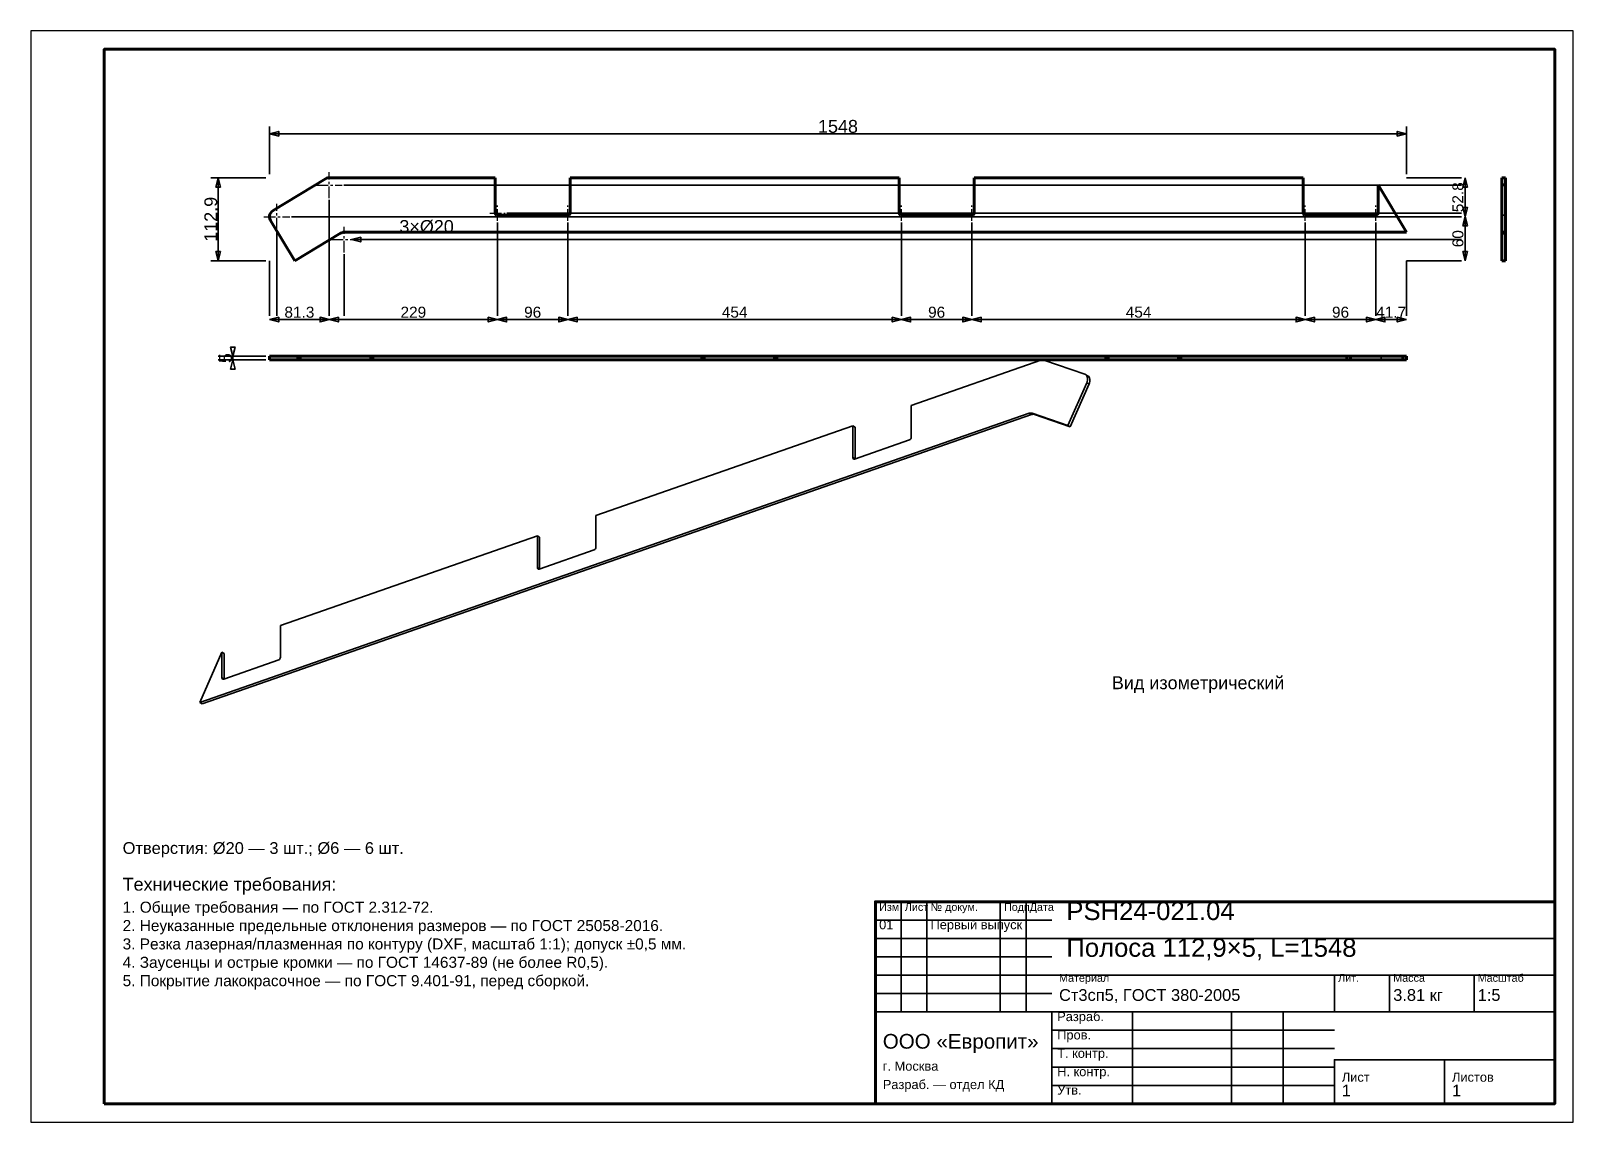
# Model space of a CAD drawing. Header units: millimetres. Extents: x 0 to 420, y 0 to 297.
import ezdxf
from ezdxf.enums import TextEntityAlignment as Align

# ---------------------------------------------------------------- set-up
doc = ezdxf.new("R2010")
doc.units = ezdxf.units.MM
doc.linetypes.add('CENTER', pattern=[5.08, 3.175, -0.635, 0.635, -0.635])
doc.linetypes.add('DASHED', pattern=[1.524, 1.27, -0.254])
doc.styles.add('GOST', font='Arial')

msp = doc.modelspace()

# ---------------------------------------------------------------- linework, layer by layer
at = {"color": 7, "lineweight": 35}
for p, q in [((65, 258), (65, 271)), ((65, 269), (374.6, 269)), ((374.6, 258), (374.6, 271)), ((64, 257), (49, 257)), ((51, 234.43), (51, 257)), ((374.6, 257), (389.6, 257)), ((389.6, 257), (388.6, 257)), ((390.6, 246.43), (390.6, 257)), ((85.26, 255), (389.6, 255)), ((81.26, 251), (81.26, 219.43)), ((70.99, 246.43), (389.6, 246.43)), ((127.06, 244.8), (127.06, 219.43)), ((129.66, 247.4), (389.6, 247.4)), ((146.26, 244.8), (146.26, 219.43)), ((148.86, 247.4), (389.6, 247.4)), ((237.06, 244.8), (237.06, 219.43)), ((239.66, 247.4), (389.6, 247.4)), ((256.26, 244.8), (256.26, 219.43)), ((258.86, 247.4), (389.6, 247.4)), ((347.06, 244.8), (347.06, 219.43)), ((349.66, 247.4), (389.6, 247.4)), ((366.26, 244.8), (366.26, 219.43)), ((368.86, 247.4), (389.6, 247.4)), ((389.6, 246.43), (388.6, 246.43)), ((389.6, 246.43), (388.6, 246.43)), ((390.6, 234.43), (390.6, 246.43)), ((66.99, 242.43), (66.99, 219.43)), ((87.36, 240.2), (99.36, 240.2)), ((89.36, 240.2), (389.6, 240.2)), ((99.36, 240.2), (104.36, 240.2)), ((85.36, 236.2), (85.36, 219.43)), ((64, 234.43), (49, 234.43)), ((65, 234.43), (65, 219.43)), ((374.6, 234.43), (374.6, 219.43)), ((374.6, 234.43), (389.6, 234.43)), ((389.6, 234.43), (388.6, 234.43)), ((65, 219.43), (65, 220.43)), ((65, 218.43), (81.26, 218.43)), ((81.26, 219.43), (81.26, 220.43)), ((81.26, 219.43), (81.26, 220.43)), ((81.26, 218.43), (127.06, 218.43)), ((127.06, 219.43), (127.06, 220.43)), ((127.06, 219.43), (127.06, 220.43)), ((127.06, 218.43), (146.26, 218.43)), ((146.26, 219.43), (146.26, 220.43)), ((146.26, 219.43), (146.26, 220.43)), ((146.26, 218.43), (237.06, 218.43)), ((237.06, 219.43), (237.06, 220.43)), ((237.06, 219.43), (237.06, 220.43)), ((237.06, 218.43), (256.26, 218.43)), ((256.26, 219.43), (256.26, 220.43)), ((256.26, 219.43), (256.26, 220.43)), ((256.26, 218.43), (347.06, 218.43)), ((347.06, 219.43), (347.06, 220.43)), ((347.06, 219.43), (347.06, 220.43)), ((347.06, 218.43), (366.26, 218.43)), ((366.26, 219.43), (366.26, 220.43)), ((366.26, 219.43), (366.26, 220.43)), ((366.26, 218.43), (374.6, 218.43)), ((374.6, 219.43), (374.6, 220.43)), ((64, 208.43), (51, 208.43)), ((64, 207.43), (51, 207.43)), ((55, 207.43), (55, 208.43)), ((237, 30), (237, 60)), ((244, 30), (244, 60)), ((264, 30), (264, 60)), ((271, 30), (271, 60)), ((230, 55), (278, 55)), ((230, 50), (278, 50)), ((278, 50), (415, 50)), ((230, 45), (278, 45)), ((230, 40), (278, 40)), ((278, 40), (415, 40)), ((355, 30), (355, 40)), ((370, 30), (370, 40)), ((393, 30), (393, 40)), ((230, 35), (278, 35)), ((230, 30), (278, 30)), ((278, 30), (415, 30)), ((300, 5), (300, 30)), ((327, 5), (327, 30)), ((341, 5), (341, 30)), ((278, 25), (355, 25)), ((278, 20), (355, 20)), ((355, 17), (415, 17)), ((278, 15), (355, 15)), ((278, 10), (355, 10))]:
    msp.add_line(p, q, dxfattribs=at)
at = {"color": 1, "lineweight": 70}
for p, q in [((80.23, 256.71), (65.96, 248.14)), ((80.55, 256.87), (80.23, 256.71)), ((80.9, 256.97), (80.55, 256.87)), ((81.26, 257), (80.9, 256.97)), ((126.46, 257), (81.26, 257)), ((126.46, 257), (126.46, 247.4)), ((236.46, 257), (146.86, 257)), ((146.86, 247.4), (146.86, 257)), ((236.46, 257), (236.46, 247.4)), ((256.86, 247.4), (256.86, 257)), ((346.46, 257), (256.86, 257)), ((346.46, 257), (346.46, 247.4)), ((400.6, 257), (400.6, 255.08)), ((401.6, 257), (400.6, 257)), ((401.6, 255.08), (401.6, 257)), ((366.86, 247.4), (366.86, 255.08)), ((374.6, 242.2), (366.86, 255.08)), ((400.6, 255.08), (401.6, 255.08)), ((400.6, 242.2), (400.6, 255.08)), ((401.6, 242.2), (401.6, 255.08)), ((65.61, 247.87), (65.32, 247.52)), ((65.96, 248.14), (65.61, 247.87)), ((65.01, 246.69), (65, 246.24)), ((65, 246.24), (65.09, 245.8)), ((65.12, 247.13), (65.01, 246.69)), ((65.09, 245.8), (65.28, 245.4)), ((65.32, 247.52), (65.12, 247.13)), ((65.28, 245.4), (71.87, 234.43)), ((126.51, 247.17), (126.46, 247.4)), ((126.64, 246.98), (126.51, 247.17)), ((126.83, 246.85), (126.64, 246.98)), ((127.06, 246.8), (126.83, 246.85)), ((127.06, 246.8), (146.26, 246.8)), ((146.49, 246.85), (146.26, 246.8)), ((146.68, 246.98), (146.49, 246.85)), ((146.81, 247.17), (146.68, 246.98)), ((146.86, 247.4), (146.81, 247.17)), ((236.51, 247.17), (236.46, 247.4)), ((236.64, 246.98), (236.51, 247.17)), ((236.83, 246.85), (236.64, 246.98)), ((237.06, 246.8), (236.83, 246.85)), ((237.06, 246.8), (256.26, 246.8)), ((256.49, 246.85), (256.26, 246.8)), ((256.68, 246.98), (256.49, 246.85)), ((256.81, 247.17), (256.68, 246.98)), ((256.86, 247.4), (256.81, 247.17)), ((346.51, 247.17), (346.46, 247.4)), ((346.64, 246.98), (346.51, 247.17)), ((346.83, 246.85), (346.64, 246.98)), ((347.06, 246.8), (346.83, 246.85)), ((347.06, 246.8), (366.26, 246.8)), ((366.49, 246.85), (366.26, 246.8)), ((366.68, 246.98), (366.49, 246.85)), ((366.81, 247.17), (366.68, 246.98)), ((366.86, 247.4), (366.81, 247.17)), ((71.87, 234.43), (84.33, 241.91)), ((84.33, 241.91), (84.66, 242.07)), ((84.66, 242.07), (85, 242.17)), ((85, 242.17), (85.36, 242.2)), ((85.36, 242.2), (374.6, 242.2)), ((400.6, 242.19), (400.6, 242.2)), ((400.6, 242.2), (400.6, 242.2)), ((401.6, 242.2), (400.6, 242.2)), ((400.6, 242.18), (400.6, 242.19)), ((400.6, 242.19), (400.6, 242.19)), ((400.6, 242.16), (400.6, 242.18)), ((400.6, 242.15), (400.6, 242.16)), ((400.6, 242.13), (400.6, 242.15)), ((400.6, 242.11), (400.6, 242.13)), ((400.6, 242.08), (400.6, 242.11)), ((400.6, 242.05), (400.6, 242.08)), ((400.6, 242.02), (400.6, 242.05)), ((400.6, 241.99), (400.6, 242.02)), ((400.6, 241.95), (400.6, 241.99)), ((400.6, 241.91), (400.6, 241.95)), ((400.6, 234.43), (400.6, 241.91)), ((401.6, 241.91), (400.6, 241.91)), ((401.6, 242.2), (401.6, 242.2)), ((401.6, 242.2), (401.6, 242.19)), ((401.6, 242.19), (401.6, 242.19)), ((401.6, 242.19), (401.6, 242.18)), ((401.6, 242.18), (401.6, 242.16)), ((401.6, 242.16), (401.6, 242.15)), ((401.6, 242.15), (401.6, 242.13)), ((401.6, 242.13), (401.6, 242.11)), ((401.6, 242.11), (401.6, 242.08)), ((401.6, 242.08), (401.6, 242.05)), ((401.6, 242.05), (401.6, 242.02)), ((401.6, 242.02), (401.6, 241.99)), ((401.6, 241.99), (401.6, 241.95)), ((401.6, 241.95), (401.6, 241.91)), ((401.6, 234.43), (401.6, 241.91)), ((401.6, 234.43), (400.6, 234.43)), ((65, 207.43), (65, 208.43)), ((65, 208.43), (72.74, 208.43)), ((65, 207.43), (72.74, 207.43)), ((72.74, 208.43), (72.74, 208.43)), ((72.74, 208.43), (72.75, 208.43)), ((72.74, 208.43), (72.74, 207.43)), ((72.75, 207.43), (72.74, 207.43)), ((72.74, 207.43), (72.74, 207.43)), ((72.75, 208.43), (72.77, 208.43)), ((72.77, 207.43), (72.75, 207.43)), ((72.77, 208.43), (72.8, 208.43)), ((72.8, 207.43), (72.77, 207.43)), ((72.8, 208.43), (72.83, 208.43)), ((72.83, 207.43), (72.8, 207.43)), ((72.83, 208.43), (72.87, 208.43)), ((72.87, 207.43), (72.83, 207.43)), ((72.87, 208.43), (72.91, 208.43)), ((72.91, 207.43), (72.87, 207.43)), ((72.91, 208.43), (72.96, 208.43)), ((72.96, 207.43), (72.91, 207.43)), ((72.96, 208.43), (73.02, 208.43)), ((73.02, 207.43), (72.96, 207.43)), ((73.02, 208.43), (73.08, 208.43)), ((73.08, 207.43), (73.02, 207.43)), ((73.08, 208.43), (73.14, 208.43)), ((73.14, 207.43), (73.08, 207.43)), ((73.14, 208.43), (73.2, 208.43)), ((73.2, 207.43), (73.14, 207.43)), ((73.2, 208.43), (73.27, 208.43)), ((73.27, 207.43), (73.2, 207.43)), ((73.27, 208.43), (73.34, 208.43)), ((73.34, 207.43), (73.27, 207.43)), ((92.54, 208.43), (73.34, 208.43)), ((73.34, 208.43), (73.34, 207.43)), ((73.34, 207.43), (92.54, 207.43)), ((92.54, 208.43), (92.61, 208.43)), ((92.54, 207.43), (92.54, 208.43)), ((92.61, 207.43), (92.54, 207.43)), ((92.61, 208.43), (92.67, 208.43)), ((92.67, 207.43), (92.61, 207.43)), ((92.67, 208.43), (92.74, 208.43)), ((92.74, 207.43), (92.67, 207.43)), ((92.74, 208.43), (92.8, 208.43)), ((92.8, 207.43), (92.74, 207.43)), ((92.8, 208.43), (92.86, 208.43)), ((92.86, 207.43), (92.8, 207.43)), ((92.86, 208.43), (92.91, 208.43)), ((92.91, 207.43), (92.86, 207.43)), ((92.91, 208.43), (92.96, 208.43)), ((92.96, 207.43), (92.91, 207.43)), ((92.96, 208.43), (93.01, 208.43)), ((93.01, 207.43), (92.96, 207.43)), ((93.01, 208.43), (93.05, 208.43)), ((93.05, 207.43), (93.01, 207.43)), ((93.05, 208.43), (93.08, 208.43)), ((93.08, 207.43), (93.05, 207.43)), ((93.08, 208.43), (93.1, 208.43)), ((93.1, 207.43), (93.08, 207.43)), ((93.1, 208.43), (93.12, 208.43)), ((93.12, 207.43), (93.1, 207.43)), ((93.12, 208.43), (93.13, 208.43)), ((93.13, 207.43), (93.12, 207.43)), ((93.13, 208.43), (93.14, 208.43)), ((93.14, 207.43), (93.13, 207.43)), ((93.14, 207.43), (93.14, 208.43)), ((93.14, 208.43), (182.74, 208.43)), ((93.14, 207.43), (182.74, 207.43)), ((182.74, 208.43), (182.74, 208.43)), ((182.74, 208.43), (182.75, 208.43)), ((182.74, 208.43), (182.74, 207.43)), ((182.75, 207.43), (182.74, 207.43)), ((182.74, 207.43), (182.74, 207.43)), ((182.75, 208.43), (182.77, 208.43)), ((182.77, 207.43), (182.75, 207.43)), ((182.77, 208.43), (182.8, 208.43)), ((182.8, 207.43), (182.77, 207.43)), ((182.8, 208.43), (182.83, 208.43)), ((182.83, 207.43), (182.8, 207.43)), ((182.83, 208.43), (182.87, 208.43)), ((182.87, 207.43), (182.83, 207.43)), ((182.87, 208.43), (182.91, 208.43)), ((182.91, 207.43), (182.87, 207.43)), ((182.91, 208.43), (182.96, 208.43)), ((182.96, 207.43), (182.91, 207.43)), ((182.96, 208.43), (183.02, 208.43)), ((183.02, 207.43), (182.96, 207.43)), ((183.02, 208.43), (183.08, 208.43)), ((183.08, 207.43), (183.02, 207.43)), ((183.08, 208.43), (183.14, 208.43)), ((183.14, 207.43), (183.08, 207.43)), ((183.14, 208.43), (183.2, 208.43)), ((183.2, 207.43), (183.14, 207.43)), ((183.2, 208.43), (183.27, 208.43)), ((183.27, 207.43), (183.2, 207.43)), ((183.27, 208.43), (183.34, 208.43)), ((183.34, 207.43), (183.27, 207.43)), ((202.54, 208.43), (183.34, 208.43)), ((183.34, 208.43), (183.34, 207.43)), ((183.34, 207.43), (202.54, 207.43)), ((202.54, 208.43), (202.61, 208.43)), ((202.54, 207.43), (202.54, 208.43)), ((202.61, 207.43), (202.54, 207.43)), ((202.61, 208.43), (202.67, 208.43)), ((202.67, 207.43), (202.61, 207.43)), ((202.67, 208.43), (202.74, 208.43)), ((202.74, 207.43), (202.67, 207.43)), ((202.74, 208.43), (202.8, 208.43)), ((202.8, 207.43), (202.74, 207.43)), ((202.8, 208.43), (202.86, 208.43)), ((202.86, 207.43), (202.8, 207.43)), ((202.86, 208.43), (202.91, 208.43)), ((202.91, 207.43), (202.86, 207.43)), ((202.91, 208.43), (202.96, 208.43)), ((202.96, 207.43), (202.91, 207.43)), ((202.96, 208.43), (203.01, 208.43)), ((203.01, 207.43), (202.96, 207.43)), ((203.01, 208.43), (203.05, 208.43)), ((203.05, 207.43), (203.01, 207.43)), ((203.05, 208.43), (203.08, 208.43)), ((203.08, 207.43), (203.05, 207.43)), ((203.08, 208.43), (203.1, 208.43)), ((203.1, 207.43), (203.08, 207.43)), ((203.1, 208.43), (203.12, 208.43)), ((203.12, 207.43), (203.1, 207.43)), ((203.12, 208.43), (203.13, 208.43)), ((203.13, 207.43), (203.12, 207.43)), ((203.13, 208.43), (203.14, 208.43)), ((203.14, 207.43), (203.13, 207.43)), ((203.14, 207.43), (203.14, 208.43)), ((203.14, 208.43), (292.74, 208.43)), ((203.14, 207.43), (292.74, 207.43)), ((292.74, 208.43), (292.74, 207.43)), ((292.74, 208.43), (292.74, 208.43)), ((292.74, 208.43), (292.75, 208.43)), ((292.75, 207.43), (292.74, 207.43)), ((292.74, 207.43), (292.74, 207.43)), ((292.75, 208.43), (292.77, 208.43)), ((292.77, 207.43), (292.75, 207.43)), ((292.77, 208.43), (292.8, 208.43)), ((292.8, 207.43), (292.77, 207.43)), ((292.8, 208.43), (292.83, 208.43)), ((292.83, 207.43), (292.8, 207.43)), ((292.83, 208.43), (292.87, 208.43)), ((292.87, 207.43), (292.83, 207.43)), ((292.87, 208.43), (292.91, 208.43)), ((292.91, 207.43), (292.87, 207.43)), ((292.91, 208.43), (292.96, 208.43)), ((292.96, 207.43), (292.91, 207.43)), ((292.96, 208.43), (293.02, 208.43)), ((293.02, 207.43), (292.96, 207.43)), ((293.02, 208.43), (293.08, 208.43)), ((293.08, 207.43), (293.02, 207.43)), ((293.08, 208.43), (293.14, 208.43)), ((293.14, 207.43), (293.08, 207.43)), ((293.14, 208.43), (293.2, 208.43)), ((293.2, 207.43), (293.14, 207.43)), ((293.2, 208.43), (293.27, 208.43)), ((293.27, 207.43), (293.2, 207.43)), ((293.27, 208.43), (293.34, 208.43)), ((293.34, 207.43), (293.27, 207.43)), ((312.54, 208.43), (293.34, 208.43)), ((293.34, 208.43), (293.34, 207.43)), ((293.34, 207.43), (312.54, 207.43)), ((312.54, 208.43), (312.61, 208.43)), ((312.54, 207.43), (312.54, 208.43)), ((312.61, 207.43), (312.54, 207.43)), ((312.61, 208.43), (312.67, 208.43)), ((312.67, 207.43), (312.61, 207.43)), ((312.67, 208.43), (312.74, 208.43)), ((312.74, 207.43), (312.67, 207.43)), ((312.74, 208.43), (312.8, 208.43)), ((312.8, 207.43), (312.74, 207.43)), ((312.8, 208.43), (312.86, 208.43)), ((312.86, 207.43), (312.8, 207.43)), ((312.86, 208.43), (312.91, 208.43)), ((312.91, 207.43), (312.86, 207.43)), ((312.91, 208.43), (312.96, 208.43)), ((312.96, 207.43), (312.91, 207.43)), ((312.96, 208.43), (313.01, 208.43)), ((313.01, 207.43), (312.96, 207.43)), ((313.01, 208.43), (313.05, 208.43)), ((313.05, 207.43), (313.01, 207.43)), ((313.05, 208.43), (313.08, 208.43)), ((313.08, 207.43), (313.05, 207.43)), ((313.08, 208.43), (313.1, 208.43)), ((313.1, 207.43), (313.08, 207.43)), ((313.1, 208.43), (313.12, 208.43)), ((313.12, 207.43), (313.1, 207.43)), ((313.12, 208.43), (313.13, 208.43)), ((313.13, 207.43), (313.12, 207.43)), ((313.13, 208.43), (313.14, 208.43)), ((313.14, 207.43), (313.13, 207.43)), ((313.14, 207.43), (313.14, 208.43)), ((313.14, 208.43), (358.34, 208.43)), ((313.14, 207.43), (358.34, 207.43)), ((358.34, 208.43), (358.42, 208.43)), ((358.34, 207.43), (358.34, 208.43)), ((358.42, 207.43), (358.34, 207.43)), ((358.42, 208.43), (358.49, 208.43)), ((358.49, 207.43), (358.42, 207.43)), ((358.49, 208.43), (358.57, 208.43)), ((358.57, 207.43), (358.49, 207.43)), ((358.57, 208.43), (358.65, 208.43)), ((358.65, 207.43), (358.57, 207.43)), ((358.65, 208.43), (358.72, 208.43)), ((358.72, 207.43), (358.65, 207.43)), ((358.72, 208.43), (358.8, 208.43)), ((358.8, 207.43), (358.72, 207.43)), ((358.8, 208.43), (358.87, 208.43)), ((358.87, 207.43), (358.8, 207.43)), ((358.87, 208.43), (358.95, 208.43)), ((358.95, 207.43), (358.87, 207.43)), ((358.95, 208.43), (359.02, 208.43)), ((359.02, 207.43), (358.95, 207.43)), ((359.02, 208.43), (359.09, 208.43)), ((359.09, 207.43), (359.02, 207.43)), ((359.09, 208.43), (359.16, 208.43)), ((359.16, 207.43), (359.09, 207.43)), ((359.16, 208.43), (359.23, 208.43)), ((359.23, 207.43), (359.16, 207.43)), ((359.23, 208.43), (359.3, 208.43)), ((359.3, 207.43), (359.23, 207.43)), ((359.3, 208.43), (359.37, 208.43)), ((359.37, 207.43), (359.3, 207.43)), ((359.37, 208.43), (373.64, 208.43)), ((359.37, 208.43), (359.37, 207.43)), ((359.37, 207.43), (373.64, 207.43)), ((373.64, 208.43), (373.76, 208.43)), ((373.64, 207.43), (373.64, 208.43)), ((373.76, 207.43), (373.64, 207.43)), ((373.76, 208.43), (373.88, 208.43)), ((373.88, 207.43), (373.76, 207.43)), ((373.88, 208.43), (373.99, 208.43)), ((373.99, 207.43), (373.88, 207.43)), ((373.99, 208.43), (374.09, 208.43)), ((374.09, 207.43), (373.99, 207.43)), ((374.09, 208.43), (374.18, 208.43)), ((374.18, 207.43), (374.09, 207.43)), ((374.18, 208.43), (374.27, 208.43)), ((374.27, 207.43), (374.18, 207.43)), ((374.27, 208.43), (374.35, 208.43)), ((374.35, 207.43), (374.27, 207.43)), ((374.35, 208.43), (374.41, 208.43)), ((374.41, 207.43), (374.35, 207.43)), ((374.41, 208.43), (374.47, 208.43)), ((374.47, 207.43), (374.41, 207.43)), ((374.47, 208.43), (374.52, 208.43)), ((374.52, 207.43), (374.47, 207.43)), ((374.52, 208.43), (374.56, 208.43)), ((374.56, 207.43), (374.52, 207.43)), ((374.56, 208.43), (374.58, 208.43)), ((374.58, 207.43), (374.56, 207.43)), ((374.58, 208.43), (374.6, 208.43)), ((374.6, 207.43), (374.58, 207.43)), ((374.6, 208.43), (374.61, 208.43)), ((374.61, 207.43), (374.6, 207.43)), ((374.61, 207.43), (374.61, 208.43))]:
    msp.add_line(p, q, dxfattribs=at)
at = {"color": 5, "linetype": 'DASHED', "lineweight": 35}
for p, q in [((80.23, 256.71), (65.96, 248.14)), ((80.23, 256.71), (80.55, 256.87)), ((80.55, 256.87), (80.9, 256.97)), ((80.9, 256.97), (81.26, 257)), ((126.46, 257), (81.26, 257)), ((126.46, 247.4), (126.46, 257)), ((236.46, 257), (146.86, 257)), ((146.86, 257), (146.86, 247.4)), ((236.46, 247.4), (236.46, 257)), ((256.86, 257), (256.86, 247.4)), ((346.46, 257), (256.86, 257)), ((346.46, 247.4), (346.46, 257)), ((400.6, 257), (400.6, 247.4)), ((401.6, 257), (400.6, 257)), ((400.6, 257), (401.6, 257)), ((400.6, 247.4), (400.6, 257)), ((400.6, 257), (401.6, 257)), ((400.6, 257), (400.6, 247.4)), ((401.6, 257), (400.6, 257)), ((400.6, 247.4), (400.6, 257)), ((401.6, 257), (400.6, 257)), ((400.6, 257), (400.6, 257)), ((400.6, 257), (400.6, 256.99)), ((400.6, 256.99), (400.6, 256.99)), ((400.6, 256.99), (400.6, 256.98)), ((400.6, 256.98), (400.6, 256.96)), ((400.6, 256.96), (400.6, 256.95)), ((400.6, 256.95), (400.6, 256.93)), ((400.6, 256.93), (400.6, 256.91)), ((400.6, 256.91), (400.6, 256.88)), ((400.6, 256.88), (400.6, 256.85)), ((400.6, 256.85), (400.6, 256.82)), ((400.6, 256.82), (400.6, 256.79)), ((400.6, 256.79), (400.6, 256.75)), ((400.6, 256.75), (400.6, 256.71)), ((400.6, 256.71), (400.6, 248.14)), ((401.6, 247.4), (401.6, 257)), ((401.6, 257), (401.6, 247.4)), ((401.6, 257), (401.6, 247.4)), ((401.6, 247.4), (401.6, 257)), ((401.6, 256.99), (401.6, 257)), ((401.6, 257), (401.6, 257)), ((401.6, 256.98), (401.6, 256.99)), ((401.6, 256.99), (401.6, 256.99)), ((401.6, 256.96), (401.6, 256.98)), ((401.6, 256.95), (401.6, 256.96)), ((401.6, 256.93), (401.6, 256.95)), ((401.6, 256.91), (401.6, 256.93)), ((401.6, 256.88), (401.6, 256.91)), ((401.6, 256.85), (401.6, 256.88)), ((401.6, 256.82), (401.6, 256.85)), ((401.6, 256.79), (401.6, 256.82)), ((401.6, 256.75), (401.6, 256.79)), ((401.6, 256.71), (401.6, 256.75)), ((401.6, 256.71), (401.6, 248.14)), ((366.86, 255.08), (366.86, 247.4)), ((374.6, 242.2), (366.86, 255.08)), ((400.6, 255.08), (400.6, 247.4)), ((400.6, 247.4), (400.6, 255.08)), ((401.6, 247.4), (401.6, 255.08)), ((401.6, 255.08), (401.6, 247.4)), ((65.32, 247.52), (65.61, 247.87)), ((65.61, 247.87), (65.96, 248.14)), ((400.6, 248.14), (400.6, 248.02)), ((400.6, 248.02), (400.6, 247.87)), ((400.6, 247.87), (400.6, 247.7)), ((401.6, 248.02), (401.6, 248.14)), ((401.6, 247.87), (401.6, 248.02)), ((401.6, 247.7), (401.6, 247.87)), ((65, 246.24), (65.01, 246.69)), ((65.09, 245.8), (65, 246.24)), ((65.01, 246.69), (65.12, 247.13)), ((65.28, 245.4), (65.09, 245.8)), ((65.12, 247.13), (65.32, 247.52)), ((65.28, 245.4), (71.87, 234.43)), ((126.46, 247.4), (126.51, 247.17)), ((126.51, 247.17), (126.64, 246.98)), ((126.64, 246.98), (126.83, 246.85)), ((126.83, 246.85), (127.06, 246.8)), ((146.26, 246.8), (127.06, 246.8)), ((146.26, 246.8), (146.49, 246.85)), ((146.49, 246.85), (146.68, 246.98)), ((146.68, 246.98), (146.81, 247.17)), ((146.81, 247.17), (146.86, 247.4)), ((236.46, 247.4), (236.51, 247.17)), ((236.51, 247.17), (236.64, 246.98)), ((236.64, 246.98), (236.83, 246.85)), ((236.83, 246.85), (237.06, 246.8)), ((256.26, 246.8), (237.06, 246.8)), ((256.26, 246.8), (256.49, 246.85)), ((256.49, 246.85), (256.68, 246.98)), ((256.68, 246.98), (256.81, 247.17)), ((256.81, 247.17), (256.86, 247.4)), ((346.46, 247.4), (346.51, 247.17)), ((346.51, 247.17), (346.64, 246.98)), ((346.64, 246.98), (346.83, 246.85)), ((346.83, 246.85), (347.06, 246.8)), ((366.26, 246.8), (347.06, 246.8)), ((366.26, 246.8), (366.49, 246.85)), ((366.49, 246.85), (366.68, 246.98)), ((366.68, 246.98), (366.81, 247.17)), ((366.81, 247.17), (366.86, 247.4)), ((400.6, 247.7), (400.6, 247.52)), ((400.6, 247.52), (400.6, 247.33)), ((400.6, 247.33), (400.6, 247.4)), ((400.6, 247.4), (400.6, 247.33)), ((400.6, 247.33), (400.6, 247.4)), ((400.6, 247.4), (400.6, 247.33)), ((400.6, 247.33), (400.6, 247.4)), ((400.6, 247.4), (400.6, 247.33)), ((400.6, 247.27), (400.6, 247.33)), ((400.6, 247.33), (400.6, 247.27)), ((400.6, 247.27), (400.6, 247.33)), ((400.6, 247.33), (400.6, 247.27)), ((400.6, 247.27), (400.6, 247.33)), ((400.6, 247.33), (400.6, 247.27)), ((400.6, 247.33), (400.6, 247.13)), ((400.6, 247.2), (400.6, 247.27)), ((400.6, 247.27), (400.6, 247.2)), ((400.6, 247.2), (400.6, 247.27)), ((400.6, 247.27), (400.6, 247.2)), ((400.6, 247.2), (400.6, 247.27)), ((400.6, 247.27), (400.6, 247.2)), ((400.6, 247.14), (400.6, 247.2)), ((400.6, 247.2), (400.6, 247.14)), ((400.6, 247.14), (400.6, 247.2)), ((400.6, 247.2), (400.6, 247.14)), ((400.6, 247.14), (400.6, 247.2)), ((400.6, 247.2), (400.6, 247.14)), ((400.6, 247.08), (400.6, 247.14)), ((400.6, 247.14), (400.6, 247.08)), ((400.6, 247.08), (400.6, 247.14)), ((400.6, 247.14), (400.6, 247.08)), ((400.6, 247.08), (400.6, 247.14)), ((400.6, 247.14), (400.6, 247.08)), ((400.6, 247.13), (400.6, 246.91)), ((400.6, 247.03), (400.6, 247.08)), ((400.6, 247.08), (400.6, 247.03)), ((400.6, 247.03), (400.6, 247.08)), ((400.6, 247.08), (400.6, 247.03)), ((400.6, 247.03), (400.6, 247.08)), ((400.6, 247.08), (400.6, 247.03)), ((400.6, 246.98), (400.6, 247.03)), ((400.6, 247.03), (400.6, 246.98)), ((400.6, 246.98), (400.6, 247.03)), ((400.6, 247.03), (400.6, 246.98)), ((400.6, 246.98), (400.6, 247.03)), ((400.6, 247.03), (400.6, 246.98)), ((400.6, 246.93), (400.6, 246.98)), ((400.6, 246.98), (400.6, 246.93)), ((400.6, 246.93), (400.6, 246.98)), ((400.6, 246.98), (400.6, 246.93)), ((400.6, 246.93), (400.6, 246.98)), ((400.6, 246.98), (400.6, 246.93)), ((400.6, 246.89), (400.6, 246.93)), ((400.6, 246.93), (400.6, 246.89)), ((400.6, 246.89), (400.6, 246.93)), ((400.6, 246.93), (400.6, 246.89)), ((400.6, 246.89), (400.6, 246.93)), ((400.6, 246.93), (400.6, 246.89)), ((400.6, 246.91), (400.6, 246.69)), ((400.6, 246.86), (400.6, 246.89)), ((400.6, 246.89), (400.6, 246.86)), ((400.6, 246.86), (400.6, 246.89)), ((400.6, 246.89), (400.6, 246.86)), ((400.6, 246.86), (400.6, 246.89)), ((400.6, 246.89), (400.6, 246.86)), ((400.6, 246.83), (400.6, 246.86)), ((400.6, 246.86), (400.6, 246.83)), ((400.6, 246.83), (400.6, 246.86)), ((400.6, 246.86), (400.6, 246.83)), ((400.6, 246.83), (400.6, 246.86)), ((400.6, 246.86), (400.6, 246.83)), ((400.6, 246.82), (400.6, 246.83)), ((400.6, 246.83), (400.6, 246.82)), ((400.6, 246.82), (400.6, 246.83)), ((400.6, 246.83), (400.6, 246.82)), ((400.6, 246.82), (400.6, 246.83)), ((400.6, 246.83), (400.6, 246.82)), ((400.6, 246.8), (400.6, 246.82)), ((400.6, 246.82), (400.6, 246.8)), ((400.6, 246.8), (400.6, 246.82)), ((400.6, 246.82), (400.6, 246.8)), ((400.6, 246.8), (400.6, 246.82)), ((400.6, 246.82), (400.6, 246.8)), ((401.6, 246.8), (400.6, 246.8)), ((400.6, 246.8), (400.6, 246.8)), ((400.6, 246.8), (401.6, 246.8)), ((400.6, 246.8), (400.6, 246.8)), ((401.6, 246.8), (400.6, 246.8)), ((400.6, 246.8), (400.6, 246.8)), ((400.6, 246.8), (401.6, 246.8)), ((400.6, 246.8), (400.6, 246.8)), ((401.6, 246.8), (400.6, 246.8)), ((400.6, 246.8), (400.6, 246.8)), ((400.6, 246.8), (401.6, 246.8)), ((400.6, 246.8), (400.6, 246.8)), ((400.6, 246.69), (400.6, 246.47)), ((400.6, 246.47), (400.6, 246.24)), ((400.6, 246.24), (400.6, 246.02)), ((400.6, 246.02), (400.6, 245.8)), ((400.6, 245.8), (400.6, 245.6)), ((400.6, 245.6), (400.6, 245.4)), ((400.6, 245.4), (400.6, 234.43)), ((401.6, 247.52), (401.6, 247.7)), ((401.6, 247.33), (401.6, 247.52)), ((401.6, 247.4), (401.6, 247.33)), ((401.6, 247.33), (401.6, 247.4)), ((401.6, 247.4), (401.6, 247.33)), ((401.6, 247.33), (401.6, 247.4)), ((401.6, 247.33), (401.6, 247.4)), ((401.6, 247.4), (401.6, 247.33)), ((401.6, 247.33), (401.6, 247.27)), ((401.6, 247.27), (401.6, 247.33)), ((401.6, 247.33), (401.6, 247.27)), ((401.6, 247.27), (401.6, 247.33)), ((401.6, 247.27), (401.6, 247.33)), ((401.6, 247.33), (401.6, 247.27)), ((401.6, 247.13), (401.6, 247.33)), ((401.6, 247.27), (401.6, 247.2)), ((401.6, 247.2), (401.6, 247.27)), ((401.6, 247.27), (401.6, 247.2)), ((401.6, 247.2), (401.6, 247.27)), ((401.6, 247.2), (401.6, 247.27)), ((401.6, 247.27), (401.6, 247.2)), ((401.6, 247.2), (401.6, 247.14)), ((401.6, 247.14), (401.6, 247.2)), ((401.6, 247.2), (401.6, 247.14)), ((401.6, 247.14), (401.6, 247.2)), ((401.6, 247.14), (401.6, 247.2)), ((401.6, 247.2), (401.6, 247.14)), ((401.6, 247.14), (401.6, 247.08)), ((401.6, 247.08), (401.6, 247.14)), ((401.6, 247.14), (401.6, 247.08)), ((401.6, 247.08), (401.6, 247.14)), ((401.6, 247.08), (401.6, 247.14)), ((401.6, 247.14), (401.6, 247.08)), ((401.6, 246.91), (401.6, 247.13)), ((401.6, 247.08), (401.6, 247.03)), ((401.6, 247.03), (401.6, 247.08)), ((401.6, 247.08), (401.6, 247.03)), ((401.6, 247.03), (401.6, 247.08)), ((401.6, 247.03), (401.6, 247.08)), ((401.6, 247.08), (401.6, 247.03)), ((401.6, 247.03), (401.6, 246.98)), ((401.6, 246.98), (401.6, 247.03)), ((401.6, 247.03), (401.6, 246.98)), ((401.6, 246.98), (401.6, 247.03)), ((401.6, 246.98), (401.6, 247.03)), ((401.6, 247.03), (401.6, 246.98)), ((401.6, 246.98), (401.6, 246.93)), ((401.6, 246.93), (401.6, 246.98)), ((401.6, 246.98), (401.6, 246.93)), ((401.6, 246.93), (401.6, 246.98)), ((401.6, 246.93), (401.6, 246.98)), ((401.6, 246.98), (401.6, 246.93)), ((401.6, 246.93), (401.6, 246.89)), ((401.6, 246.89), (401.6, 246.93)), ((401.6, 246.93), (401.6, 246.89)), ((401.6, 246.89), (401.6, 246.93)), ((401.6, 246.89), (401.6, 246.93)), ((401.6, 246.93), (401.6, 246.89)), ((401.6, 246.69), (401.6, 246.91)), ((401.6, 246.89), (401.6, 246.86)), ((401.6, 246.86), (401.6, 246.89)), ((401.6, 246.89), (401.6, 246.86)), ((401.6, 246.86), (401.6, 246.89)), ((401.6, 246.86), (401.6, 246.89)), ((401.6, 246.89), (401.6, 246.86)), ((401.6, 246.86), (401.6, 246.83)), ((401.6, 246.83), (401.6, 246.86)), ((401.6, 246.86), (401.6, 246.83)), ((401.6, 246.83), (401.6, 246.86)), ((401.6, 246.83), (401.6, 246.86)), ((401.6, 246.86), (401.6, 246.83)), ((401.6, 246.83), (401.6, 246.82)), ((401.6, 246.82), (401.6, 246.83)), ((401.6, 246.83), (401.6, 246.82)), ((401.6, 246.82), (401.6, 246.83)), ((401.6, 246.82), (401.6, 246.83)), ((401.6, 246.83), (401.6, 246.82)), ((401.6, 246.82), (401.6, 246.8)), ((401.6, 246.8), (401.6, 246.82)), ((401.6, 246.82), (401.6, 246.8)), ((401.6, 246.8), (401.6, 246.82)), ((401.6, 246.8), (401.6, 246.82)), ((401.6, 246.82), (401.6, 246.8)), ((401.6, 246.8), (401.6, 246.8)), ((401.6, 246.8), (401.6, 246.8)), ((401.6, 246.8), (401.6, 246.8)), ((401.6, 246.8), (401.6, 246.8)), ((401.6, 246.8), (401.6, 246.8)), ((401.6, 246.8), (401.6, 246.8)), ((401.6, 246.47), (401.6, 246.69)), ((401.6, 246.24), (401.6, 246.47)), ((401.6, 246.02), (401.6, 246.24)), ((401.6, 245.8), (401.6, 246.02)), ((401.6, 245.6), (401.6, 245.8)), ((401.6, 245.4), (401.6, 245.6)), ((401.6, 245.4), (401.6, 234.43)), ((71.87, 234.43), (84.33, 241.91)), ((84.66, 242.07), (84.33, 241.91)), ((85, 242.17), (84.66, 242.07)), ((85.36, 242.2), (85, 242.17)), ((85.36, 242.2), (374.6, 242.2)), ((400.6, 242.2), (401.6, 242.2)), ((354.23, 208.43), (65, 208.43)), ((354.23, 207.43), (65, 207.43)), ((72.74, 207.43), (72.74, 208.43)), ((93.14, 208.43), (93.14, 207.43)), ((182.74, 207.43), (182.74, 208.43)), ((203.14, 208.43), (203.14, 207.43)), ((292.74, 207.43), (292.74, 208.43)), ((313.14, 208.43), (313.14, 207.43)), ((354.31, 208.43), (354.23, 208.43)), ((354.23, 207.43), (354.31, 207.43)), ((354.39, 208.43), (354.31, 208.43)), ((354.31, 207.43), (354.39, 207.43)), ((354.47, 208.43), (354.39, 208.43)), ((354.39, 207.43), (354.47, 207.43)), ((354.54, 208.43), (354.47, 208.43)), ((354.47, 207.43), (354.54, 207.43)), ((354.62, 208.43), (354.54, 208.43)), ((354.54, 207.43), (354.62, 207.43)), ((354.69, 208.43), (354.62, 208.43)), ((354.62, 207.43), (354.69, 207.43)), ((354.77, 208.43), (354.69, 208.43)), ((354.69, 207.43), (354.77, 207.43)), ((354.84, 208.43), (354.77, 208.43)), ((354.77, 207.43), (354.84, 207.43)), ((354.92, 208.43), (354.84, 208.43)), ((354.84, 207.43), (354.92, 207.43)), ((354.99, 208.43), (354.92, 208.43)), ((354.92, 207.43), (354.99, 207.43)), ((355.06, 208.43), (354.99, 208.43)), ((354.99, 207.43), (355.06, 207.43)), ((355.13, 208.43), (355.06, 208.43)), ((355.06, 207.43), (355.13, 207.43)), ((355.2, 208.43), (355.13, 208.43)), ((355.13, 207.43), (355.2, 207.43)), ((355.26, 208.43), (355.2, 208.43)), ((355.2, 207.43), (355.26, 207.43)), ((367.73, 208.43), (355.26, 208.43)), ((367.73, 207.43), (355.26, 207.43)), ((367.73, 207.43), (367.73, 208.43)), ((374.32, 208.43), (367.73, 208.43)), ((374.32, 207.43), (367.73, 207.43)), ((374.36, 208.43), (374.32, 208.43)), ((374.32, 207.43), (374.36, 207.43)), ((374.39, 208.43), (374.36, 208.43)), ((374.36, 207.43), (374.39, 207.43)), ((374.43, 208.43), (374.39, 208.43)), ((374.39, 207.43), (374.43, 207.43)), ((374.46, 208.43), (374.43, 208.43)), ((374.43, 207.43), (374.46, 207.43)), ((374.49, 208.43), (374.46, 208.43)), ((374.46, 207.43), (374.49, 207.43)), ((374.51, 208.43), (374.49, 208.43)), ((374.49, 207.43), (374.51, 207.43)), ((374.53, 208.43), (374.51, 208.43)), ((374.51, 207.43), (374.53, 207.43)), ((374.55, 208.43), (374.53, 208.43)), ((374.53, 207.43), (374.55, 207.43)), ((374.57, 208.43), (374.55, 208.43)), ((374.55, 207.43), (374.57, 207.43)), ((374.58, 208.43), (374.57, 208.43)), ((374.57, 207.43), (374.58, 207.43)), ((374.59, 208.43), (374.58, 208.43)), ((374.58, 207.43), (374.59, 207.43)), ((374.6, 208.43), (374.59, 208.43)), ((374.59, 207.43), (374.6, 207.43)), ((374.61, 208.43), (374.6, 208.43)), ((374.6, 208.43), (374.6, 208.43)), ((374.6, 207.43), (374.6, 207.43)), ((374.6, 207.43), (374.61, 207.43))]:
    msp.add_line(p, q, dxfattribs=at)
at = {"color": 4, "linetype": 'CENTER', "lineweight": 25}
for p, q in [((81.26, 251.5), (81.26, 258.5)), ((77.76, 255), (84.76, 255)), ((66.99, 242.93), (66.99, 249.93)), ((127.06, 245.3), (127.06, 249.5)), ((146.26, 245.3), (146.26, 249.5)), ((237.06, 245.3), (237.06, 249.5)), ((256.26, 245.3), (256.26, 249.5)), ((347.06, 245.3), (347.06, 249.5)), ((366.26, 245.3), (366.26, 249.5)), ((63.49, 246.43), (70.49, 246.43)), ((85.36, 236.7), (85.36, 243.7)), ((124.96, 247.4), (129.16, 247.4)), ((144.16, 247.4), (148.36, 247.4)), ((234.96, 247.4), (239.16, 247.4)), ((254.16, 247.4), (258.36, 247.4)), ((344.96, 247.4), (349.16, 247.4)), ((364.16, 247.4), (368.36, 247.4)), ((81.86, 240.2), (88.86, 240.2))]:
    msp.add_line(p, q, dxfattribs=at)
at = {"color": 1, "lineweight": 35}
for p, q in [((239.76, 195.04), (275.06, 207.35)), ((275.27, 207.4), (275.06, 207.35)), ((275.48, 207.43), (275.27, 207.4)), ((275.68, 207.41), (275.48, 207.43)), ((275.86, 207.37), (275.68, 207.41)), ((275.86, 207.37), (287, 203.54)), ((287.16, 203.47), (287, 203.54)), ((287.36, 203.32), (287.16, 203.47)), ((287.16, 203.47), (287.78, 203.13)), ((287.53, 203.12), (287.36, 203.32)), ((287.66, 202.87), (287.53, 203.12)), ((287.73, 202.58), (287.66, 202.87)), ((287.66, 201.59), (287.74, 201.93)), ((287.76, 202.26), (287.73, 202.58)), ((287.74, 201.93), (287.76, 202.26)), ((287.78, 203.13), (287.99, 202.98)), ((287.99, 202.98), (288.16, 202.78)), ((288.16, 202.78), (288.28, 202.53)), ((288.28, 202.53), (288.36, 202.24)), ((288.36, 202.24), (288.39, 201.92)), ((288.39, 201.92), (288.36, 201.59)), ((287.54, 201.25), (282.39, 189.58)), ((288.16, 200.91), (283.02, 189.24)), ((287.54, 201.25), (287.66, 201.59)), ((288.16, 200.91), (287.54, 201.25)), ((288.29, 201.25), (288.16, 200.91)), ((288.36, 201.59), (288.29, 201.25)), ((239.76, 186.4), (239.76, 195.04)), ((271.85, 192.91), (46, 114.17)), ((272.48, 192.57), (46.62, 113.83)), ((153.87, 165.1), (223.83, 189.49)), ((223.83, 189.49), (223.83, 180.85)), ((224.46, 189.15), (223.83, 189.49)), ((224.46, 180.52), (224.46, 189.15)), ((271.85, 192.91), (272.06, 192.96)), ((272.48, 192.57), (271.85, 192.91)), ((272.06, 192.96), (272.27, 192.99)), ((272.27, 192.99), (272.47, 192.98)), ((272.47, 192.98), (272.66, 192.93)), ((272.69, 192.62), (272.48, 192.57)), ((282.39, 189.58), (272.66, 192.93)), ((272.66, 192.93), (273.28, 192.59)), ((272.9, 192.65), (272.69, 192.62)), ((273.09, 192.64), (272.9, 192.65)), ((273.28, 192.59), (273.09, 192.64)), ((283.02, 189.24), (273.28, 192.59)), ((282.39, 189.58), (283.02, 189.24)), ((224.3, 180.47), (239.29, 185.7)), ((239.47, 185.8), (239.29, 185.7)), ((239.63, 185.97), (239.47, 185.8)), ((239.73, 186.18), (239.63, 185.97)), ((239.76, 186.4), (239.73, 186.18)), ((223.88, 180.63), (223.83, 180.85)), ((223.83, 180.85), (224.44, 180.52)), ((224.02, 180.48), (223.88, 180.63)), ((224.15, 180.45), (224.02, 180.48)), ((224.3, 180.47), (224.15, 180.45)), ((153.87, 156.46), (153.87, 165.1)), ((67.97, 135.15), (137.94, 159.54)), ((137.94, 159.54), (137.94, 150.9)), ((138.56, 159.2), (137.94, 159.54)), ((138.41, 150.53), (153.4, 155.75)), ((138.56, 150.58), (138.56, 159.2)), ((153.58, 155.86), (153.4, 155.75)), ((153.73, 156.03), (153.58, 155.86)), ((153.83, 156.24), (153.73, 156.03)), ((153.87, 156.46), (153.83, 156.24)), ((137.99, 150.68), (137.94, 150.9)), ((137.94, 150.9), (138.54, 150.57)), ((138.12, 150.54), (137.99, 150.68)), ((138.25, 150.5), (138.12, 150.54)), ((138.41, 150.53), (138.25, 150.5)), ((67.97, 126.51), (67.97, 135.15)), ((46, 114.17), (52.04, 127.87)), ((52.04, 127.87), (52.04, 120.96)), ((52.67, 127.53), (52.04, 127.87)), ((52.67, 120.64), (52.67, 127.53)), ((67.83, 126.08), (67.68, 125.91)), ((67.94, 126.29), (67.83, 126.08)), ((67.97, 126.51), (67.94, 126.29)), ((52.51, 120.58), (67.5, 125.81)), ((67.68, 125.91), (67.5, 125.81)), ((52.09, 120.74), (52.04, 120.96)), ((52.04, 120.96), (52.65, 120.63)), ((52.22, 120.6), (52.09, 120.74)), ((52.36, 120.56), (52.22, 120.6)), ((52.51, 120.58), (52.36, 120.56)), ((46, 114.17), (46.62, 113.83))]:
    msp.add_line(p, q, dxfattribs=at)
at = {"color": 7, "lineweight": 25}
msp.add_lwpolyline([(0, 0), (420, 0), (420, 297), (0, 297)], close=True, dxfattribs=at)
at = {"color": 7, "lineweight": 70}
for points in [[(20, 5), (415, 5), (415, 292), (20, 292)], [(230, 5), (415, 5), (415, 60), (230, 60)]]:
    msp.add_lwpolyline(points, close=True, dxfattribs=at)
at = {"color": 7, "lineweight": 35}
for points in [[(65, 269), (67.5, 268.38), (67.5, 269.62)], [(374.6, 269), (372.1, 269.62), (372.1, 268.38)], [(51, 257), (50.38, 254.5), (51.62, 254.5)], [(390.6, 257), (389.97, 254.5), (391.22, 254.5)], [(390.6, 246.43), (391.22, 248.93), (389.97, 248.93)], [(390.6, 246.43), (389.97, 243.93), (391.22, 243.93)], [(87.36, 240.2), (89.86, 239.58), (89.86, 240.83)], [(51, 234.43), (51.62, 236.93), (50.38, 236.93)], [(390.6, 234.43), (391.22, 236.93), (389.97, 236.93)], [(65, 218.43), (67.5, 217.8), (67.5, 219.05)], [(81.26, 218.43), (78.76, 219.05), (78.76, 217.8)], [(81.26, 218.43), (83.76, 217.8), (83.76, 219.05)], [(127.06, 218.43), (124.56, 219.05), (124.56, 217.8)], [(127.06, 218.43), (129.56, 217.8), (129.56, 219.05)], [(146.26, 218.43), (143.76, 219.05), (143.76, 217.8)], [(146.26, 218.43), (148.76, 217.8), (148.76, 219.05)], [(237.06, 218.43), (234.56, 219.05), (234.56, 217.8)], [(237.06, 218.43), (239.56, 217.8), (239.56, 219.05)], [(256.26, 218.43), (253.76, 219.05), (253.76, 217.8)], [(256.26, 218.43), (258.76, 217.8), (258.76, 219.05)], [(347.06, 218.43), (344.56, 219.05), (344.56, 217.8)], [(347.06, 218.43), (349.56, 217.8), (349.56, 219.05)], [(366.26, 218.43), (363.76, 219.05), (363.76, 217.8)], [(366.26, 218.43), (368.76, 217.8), (368.76, 219.05)], [(374.6, 218.43), (372.1, 219.05), (372.1, 217.8)], [(55, 208.43), (55.62, 210.93), (54.38, 210.93)], [(55, 207.43), (54.38, 204.93), (55.62, 204.93)], [(230, 5), (278, 5), (278, 30), (230, 30)], [(355, 5), (385, 5), (385, 17), (355, 17)], [(385, 5), (415, 5), (415, 17), (385, 17)]]:
    msp.add_lwpolyline(points, close=True, dxfattribs=at)

# ---------------------------------------------------------------- texts
at = {"color": 7, "style": 'GOST'}
for s, height, p in [('1548', 3.5, (219.8, 271)), ('81.3', 3, (73.13, 220.43)), ('229', 3, (104.16, 220.43)), ('96', 3, (136.66, 220.43)), ('454', 3, (191.66, 220.43)), ('96', 3, (246.66, 220.43)), ('454', 3, (301.66, 220.43)), ('96', 3, (356.66, 220.43)), ('41.7', 3, (370.43, 220.43))]:
    msp.add_text(s, height=height, dxfattribs=at).set_placement(p, align=Align.MIDDLE)
for s, height, p in [('52.8', 3, (388.6, 251.72)), ('112.9', 3.5, (49, 245.71)), ('60', 3, (388.6, 240.43)), ('5', 3.5, (53, 207.93))]:
    msp.add_text(s, height=height, rotation=90, dxfattribs=at).set_placement(p, align=Align.MIDDLE)
msp.add_text('3×Ø20', height=3.5, dxfattribs=at).set_placement((100.36, 242))
at = {"color": 3, "style": 'GOST'}
for s, height, p in [('Вид изометрический', 3.5, (294.39, 117.83)), ('Технические требования:', 3.5, (25, 63)), ('1. Общие требования — по ГОСТ 2.312-72.', 3, (25, 57)), ('Изм.', 2.1, (231, 57.5)), ('Лист', 2.1, (238, 57.5)), ('№ докум.', 2.1, (245, 57.5)), ('Подп.', 2.1, (265, 57.5)), ('Дата', 2.1, (272, 57.5)), ('PSH24-021.04', 5, (282, 55)), ('2. Неуказанные предельные отклонения размеров — по ГОСТ 25058-2016.', 3, (25, 52)), ('01', 2.5, (231, 52.5)), ('Первый выпуск', 2.5, (245, 52.5)), ('3. Резка лазерная/плазменная по контуру (DXF, масштаб 1:1); допуск ±0,5 мм.', 3, (25, 47)), ('Полоса 112,9×5, L=1548', 5, (282, 45)), ('4. Заусенцы и острые кромки — по ГОСТ 14637-89 (не более R0,5).', 3, (25, 42)), ('5. Покрытие лакокрасочное — по ГОСТ 9.401-91, перед сборкой.', 3, (25, 37)), ('Материал', 2.1, (280, 38.2)), ('Лит.', 2.1, (356, 38.2)), ('Масса', 2.1, (371, 38.2)), ('Масштаб', 2.1, (394, 38.2)), ('Ст3сп5, ГОСТ 380-2005', 3.2, (280, 33)), ('3.81 кг', 3.2, (371, 33)), ('1:5', 3.2, (394, 33)), ('Разраб.', 2.5, (279.5, 27.5)), ('ООО «Европит»', 4, (232, 20)), ('Пров.', 2.5, (279.5, 22.5)), ('Т. контр.', 2.5, (279.5, 17.5)), ('г. Москва', 2.5, (232, 14)), ('Н. контр.', 2.5, (279.5, 12.5)), ('Лист', 2.5, (357, 11)), ('Листов', 2.5, (387, 11)), ('Разраб. — отдел КД', 2.5, (232, 9)), ('Утв.', 2.5, (279.5, 7.5)), ('1', 3.2, (357, 7)), ('1', 3.2, (387, 7))]:
    msp.add_text(s, height=height, dxfattribs=at).set_placement(p)
at = {"color": 6, "style": 'GOST'}
msp.add_text('Отверстия: Ø20 — 3 шт.; Ø6 — 6 шт.', height=3.2, dxfattribs=at).set_placement((25, 73))

doc.saveas('drawing.dxf')
